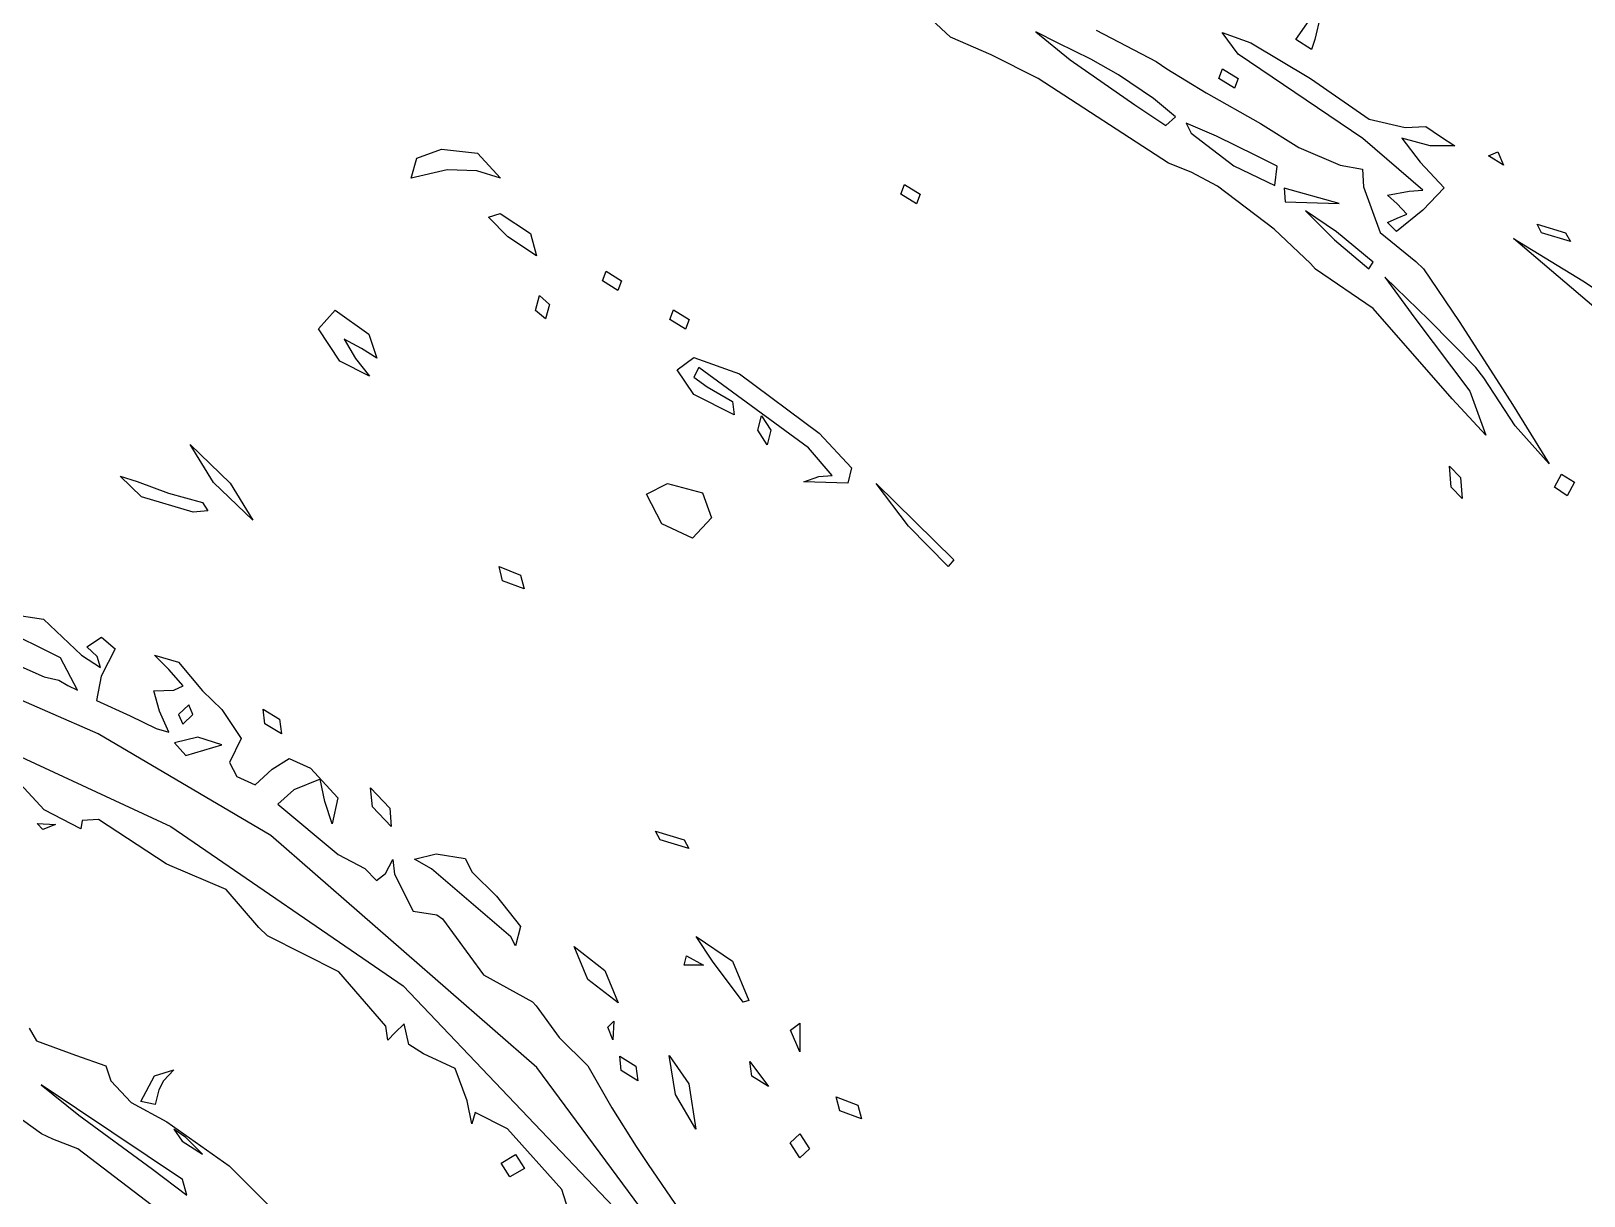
# Model space of a CAD drawing. Extents: x -2 to 136, y 0 to 93.
# Drawn here: x 83.39 to 94.52, y 50.87 to 59.22 of the extents above; entities that cross this region are included whole.
import ezdxf

# ---------------------------------------------------------------- set-up
doc = ezdxf.new("R2010")
doc.units = 0

msp = doc.modelspace()

# ---------------------------------------------------------------- linework, layer by layer
at = {"layer": 'Image'}
for p, q in [((89.981583, 59.172845), (89.592976, 59.535482)), ((92.455288, 59.154827), (92.646598, 59.42785)), ((92.632204, 59.327361), (92.593321, 59.154827)), ((90.754012, 59.128898), (90.594743, 59.210865)), ((90.594743, 59.210865), (90.838953, 59.009994)), ((91.025667, 59.221264), (91.4559, 58.99695)), ((92.044465, 59.049311), (91.927681, 59.205494)), ((91.927681, 59.205494), (92.133322, 59.132549)), ((90.272984, 59.045633), (89.981583, 59.172845)), ((90.987543, 59.01428), (90.754012, 59.128898)), ((92.133322, 59.132549), (92.560682, 58.876776)), ((92.568821, 59.082781), (92.45528, 59.154827)), ((92.45528, 59.154827), (92.455288, 59.154827)), ((92.593321, 59.154827), (92.568821, 59.082781)), ((90.610444, 58.876247), (90.272984, 59.045633)), ((90.838953, 59.009994), (91.30336, 58.686541)), ((91.186319, 58.903579), (90.987543, 59.01428)), ((91.4559, 58.99695), (91.53274, 58.945198)), ((92.935612, 58.445903), (92.044465, 59.049311)), ((91.543112, 58.2694), (90.610444, 58.876247)), ((91.436326, 58.732737), (91.186319, 58.903579)), ((91.53274, 58.945198), (91.814127, 58.772637)), ((92.016694, 58.806874), (91.905022, 58.875877)), ((91.905022, 58.875877), (91.905024, 58.875877)), ((91.905024, 58.875877), (91.931377, 58.944907)), ((91.931377, 58.944907), (92.043047, 58.875877)), ((92.043047, 58.875877), (92.016694, 58.806874)), ((92.560682, 58.876776), (92.981255, 58.584465)), ((91.814127, 58.772637), (92.203683, 58.554435)), ((91.30336, 58.686541), (91.52556, 58.539655)), ((91.594449, 58.601901), (91.436326, 58.732737)), ((91.52556, 58.539655), (91.594449, 58.601901)), ((91.594449, 58.601901), (91.594449, 58.601901)), ((91.888118, 58.463127), (91.670183, 58.557213)), ((91.670183, 58.557213), (91.705672, 58.484664)), ((92.203683, 58.554435), (92.478341, 58.3819)), ((92.981255, 58.584465), (93.240068, 58.525013)), ((93.240068, 58.525013), (93.388877, 58.533215)), ((93.388877, 58.533215), (93.492403, 58.461752)), ((91.705672, 58.484664), (92.012151, 58.251911)), ((92.170647, 58.324115), (91.888118, 58.463127)), ((93.367203, 58.076205), (92.935612, 58.445903)), ((93.418894, 58.394468), (93.216137, 58.449032)), ((93.216137, 58.449032), (93.347314, 58.277258)), ((93.492403, 58.461752), (93.595927, 58.394468)), ((86.119147, 58.16264), (86.158792, 58.306627)), ((86.158792, 58.306627), (86.335978, 58.369624)), ((86.335978, 58.369624), (86.593238, 58.340652)), ((86.593238, 58.340652), (86.757267, 58.162984)), ((92.322838, 58.249106), (92.170647, 58.324115)), ((92.478341, 58.3819), (92.772976, 58.255033)), ((93.595927, 58.394468), (93.418894, 58.394468)), ((93.837973, 58.322898), (93.902914, 58.350018)), ((93.945078, 58.254662), (93.837973, 58.322898)), ((93.837973, 58.322898), (93.837973, 58.322898)), ((93.902914, 58.350018), (93.945078, 58.254662)), ((86.375076, 58.222569), (86.119137, 58.16264)), ((86.589507, 58.214631), (86.375076, 58.222569)), ((86.757267, 58.162984), (86.589507, 58.214631)), ((91.705743, 58.205371), (91.543112, 58.2694)), ((91.895116, 58.105491), (91.705743, 58.205371)), ((92.012151, 58.251911), (92.305561, 58.110412)), ((92.305561, 58.110412), (92.322838, 58.249106)), ((92.322838, 58.249106), (92.322838, 58.249106)), ((92.772976, 58.255033), (92.935144, 58.227685)), ((92.935144, 58.227685), (92.941912, 58.099749)), ((93.347314, 58.277258), (93.518388, 58.092764)), ((86.119137, 58.16264), (86.119147, 58.16264)), ((89.627483, 58.0476), (89.653836, 58.116629)), ((89.653836, 58.116629), (89.765508, 58.0476)), ((92.30187, 57.798204), (91.895116, 58.105491)), ((92.767732, 57.980184), (92.373085, 58.090515)), ((92.373085, 58.090515), (92.379964, 57.992275)), ((92.941912, 58.099749), (93.060273, 57.772738)), ((93.518388, 58.092764), (93.367361, 57.933379)), ((89.627486, 58.0476), (89.627483, 58.0476)), ((89.739156, 57.978597), (89.627486, 58.0476)), ((89.765508, 58.0476), (89.739156, 57.978597)), ((92.379964, 57.992275), (92.767726, 57.980105)), ((92.767726, 57.980105), (92.767732, 57.980184)), ((93.112814, 58.041197), (93.2681, 58.07046)), ((93.181828, 57.978649), (93.112814, 58.041197)), ((93.250844, 57.905572), (93.181828, 57.978649)), ((93.2681, 58.07046), (93.367203, 58.076205)), ((86.672184, 57.882404), (86.757025, 57.909726)), ((86.811214, 57.743065), (86.672184, 57.882404)), ((86.757025, 57.909726), (86.973515, 57.765792)), ((92.748388, 57.778492), (92.52617, 57.929437)), ((92.52617, 57.929437), (92.733219, 57.720125)), ((93.112814, 57.844691), (93.181828, 57.875118)), ((93.367361, 57.933379), (93.178775, 57.780976)), ((93.181828, 57.875118), (93.250844, 57.905572)), ((86.811214, 57.743038), (86.811214, 57.743065)), ((87.017001, 57.605379), (86.811214, 57.743038)), ((86.973515, 57.765792), (87.017001, 57.605379)), ((92.560682, 57.552591), (92.30187, 57.798204)), ((93.011272, 57.561746), (92.748388, 57.778492)), ((93.060273, 57.772738), (93.316569, 57.564868)), ((93.178775, 57.780976), (93.112814, 57.844691)), ((93.112814, 57.844691), (93.112814, 57.844691)), ((94.217075, 57.771587), (94.184883, 57.832745)), ((94.184883, 57.832745), (94.389615, 57.771587)), ((94.424124, 57.708484), (94.217075, 57.771587)), ((94.217075, 57.771587), (94.217075, 57.771587)), ((94.389615, 57.771587), (94.424124, 57.708484)), ((92.733219, 57.720125), (92.97856, 57.514343)), ((94.704469, 57.146695), (94.016283, 57.731317)), ((94.016283, 57.731317), (94.513596, 57.426941)), ((92.59851, 57.510761), (92.560682, 57.552591)), ((92.97856, 57.514343), (93.011272, 57.561746)), ((93.011272, 57.561746), (93.011272, 57.561746)), ((93.316569, 57.564868), (93.371645, 57.512534)), ((87.487975, 57.426915), (87.514328, 57.495918)), ((87.599648, 57.357911), (87.487975, 57.426915)), ((87.487975, 57.426915), (87.487975, 57.426915)), ((87.514328, 57.495918), (87.626, 57.426915)), ((87.626, 57.426915), (87.599648, 57.357911)), ((93.01124, 57.229936), (92.59851, 57.510761)), ((93.410412, 57.148679), (93.093383, 57.453505)), ((93.093383, 57.453505), (93.308357, 57.159368)), ((93.371645, 57.512534), (93.626108, 57.134974)), ((94.513596, 57.426941), (95.037549, 57.081343)), ((87.007807, 57.215142), (87.038242, 57.322748)), ((87.038242, 57.322748), (87.108386, 57.258507)), ((85.454934, 57.084676), (85.57277, 57.217524)), ((85.57277, 57.217524), (85.815532, 57.045068)), ((87.080283, 57.155466), (87.007807, 57.215142)), ((87.007807, 57.215142), (87.007807, 57.215142)), ((87.108386, 57.258507), (87.080283, 57.155466)), ((87.971088, 57.150875), (87.99744, 57.219905)), ((87.99744, 57.219905), (88.109113, 57.150875)), ((93.577194, 56.581466), (93.01124, 57.229936)), ((85.60728, 56.852134), (85.454934, 57.084676)), ((88.08276, 57.081872), (87.971088, 57.150875)), ((87.971088, 57.150875), (87.971088, 57.150875)), ((88.109113, 57.150875), (88.08276, 57.081872)), ((93.308357, 57.159368), (93.704173, 56.637525)), ((93.746162, 56.805779), (93.410412, 57.148679)), ((93.626108, 57.134974), (93.915665, 56.688199)), ((85.762566, 56.943627), (85.637712, 57.010329)), ((85.637712, 57.010329), (85.718449, 56.872296)), ((85.815532, 57.045068), (85.873384, 56.874598)), ((85.718449, 56.872296), (85.818771, 56.743655)), ((85.873384, 56.874598), (85.762566, 56.943627)), ((88.022851, 56.789587), (88.143633, 56.877799)), ((88.143633, 56.877799), (88.470798, 56.760867)), ((85.818771, 56.743655), (85.60728, 56.852187)), ((85.60728, 56.852187), (85.60728, 56.852134)), ((88.143633, 56.612237), (88.022851, 56.789587)), ((88.179511, 56.805674), (88.143633, 56.736644)), ((88.964319, 56.23047), (88.179511, 56.805674)), ((88.470798, 56.760867), (89.040845, 56.336198)), ((93.802976, 56.73212), (93.746162, 56.805779)), ((88.143633, 56.736644), (88.238706, 56.667641)), ((88.238706, 56.667641), (88.419696, 56.564109)), ((93.704173, 56.637525), (93.816565, 56.322651)), ((94.027279, 56.388268), (93.802976, 56.73212)), ((93.915665, 56.688199), (94.007734, 56.541884)), ((88.432902, 56.466849), (88.143633, 56.612237)), ((88.419696, 56.564109), (88.432902, 56.466849)), ((93.816565, 56.322651), (93.577194, 56.581466)), ((94.007734, 56.541884), (94.270627, 56.116779)), ((88.601785, 56.357153), (88.62891, 56.460684)), ((88.62891, 56.460684), (88.69576, 56.357153)), ((88.668637, 56.253648), (88.601785, 56.357153)), ((88.601785, 56.357153), (88.601785, 56.357153)), ((88.69576, 56.357153), (88.668637, 56.253648)), ((89.040845, 56.336198), (89.272338, 56.08827)), ((94.027298, 56.388188), (94.027279, 56.388268)), ((94.270627, 56.116779), (94.027298, 56.388188)), ((84.702062, 55.984011), (84.535221, 56.254256)), ((84.535221, 56.254256), (84.822542, 55.97819)), ((89.133536, 56.032585), (88.964319, 56.23047)), ((89.272338, 56.08827), (89.247894, 55.978137)), ((93.568323, 55.949536), (93.558163, 56.100428)), ((93.558163, 56.100428), (93.637329, 56.018566)), ((84.186337, 55.881565), (84.032204, 56.029493)), ((84.032204, 56.029493), (84.155632, 55.989594)), ((84.155632, 55.989594), (84.378784, 55.906859)), ((84.983958, 55.71459), (84.702062, 55.984011)), ((84.702062, 55.984011), (84.702062, 55.984011)), ((84.822542, 55.97819), (84.983958, 55.71459)), ((87.804936, 55.899483), (87.953837, 55.977053)), ((87.953837, 55.977053), (88.205993, 55.908122)), ((88.930601, 55.988324), (89.039799, 56.026768)), ((88.930601, 55.988192), (88.930601, 55.988324)), ((89.247894, 55.978137), (88.930601, 55.988192)), ((89.039799, 56.026768), (89.133536, 56.032585)), ((89.682511, 55.669607), (89.448556, 55.976947)), ((89.448556, 55.976947), (90.007075, 55.429445)), ((93.637329, 56.018566), (93.647489, 55.867674)), ((94.309097, 55.949536), (94.359724, 56.043327)), ((94.359724, 56.043327), (94.454163, 55.984699)), ((94.454163, 55.984699), (94.400722, 55.887756)), ((84.555165, 55.771895), (84.186337, 55.881565)), ((84.186337, 55.881565), (84.186337, 55.881565)), ((84.378784, 55.906859), (84.623795, 55.838914)), ((87.915081, 55.687652), (87.804936, 55.899483)), ((88.205993, 55.908122), (88.270408, 55.729059)), ((93.647489, 55.867674), (93.568323, 55.949536)), ((93.568323, 55.949536), (93.568323, 55.949536)), ((94.400722, 55.887756), (94.309097, 55.949536)), ((94.309097, 55.949536), (94.309097, 55.949536)), ((84.662104, 55.779893), (84.555165, 55.771895)), ((84.623795, 55.838914), (84.662104, 55.779893)), ((88.13294, 55.583727), (87.915081, 55.687652)), ((87.915081, 55.687652), (87.915081, 55.687652)), ((88.270408, 55.729059), (88.13294, 55.583727)), ((89.965909, 55.382472), (89.682511, 55.669607)), ((89.682511, 55.669607), (89.682511, 55.669607)), ((90.007075, 55.429445), (89.965909, 55.382472)), ((86.773188, 55.279215), (86.748106, 55.380947)), ((86.748106, 55.380947), (86.901953, 55.320543)), ((86.901953, 55.320543), (86.928311, 55.222429)), ((86.928311, 55.222429), (86.773178, 55.279215)), ((86.773178, 55.279215), (86.773188, 55.279215)), ((83.066288, 55.066675), (83.484925, 55.005689)), ((83.484925, 55.005689), (83.756368, 54.74698)), ((83.60658, 54.728089), (83.161673, 54.94838)), ((83.795616, 54.805902), (83.899142, 54.874932)), ((83.899142, 54.874932), (83.998553, 54.791536)), ((83.071635, 54.774152), (83.489679, 54.591299)), ((83.756368, 54.74698), (83.893046, 54.658027)), ((83.868705, 54.736899), (83.795616, 54.805902)), ((83.998553, 54.791536), (83.89729, 54.596935)), ((84.382147, 54.642972), (84.278623, 54.745921)), ((84.278623, 54.745921), (84.451163, 54.696074)), ((83.87656, 54.183828), (82.682307, 54.704435)), ((83.727362, 54.495732), (83.60658, 54.728089)), ((83.893046, 54.658027), (83.868705, 54.736899)), ((84.485673, 54.527984), (84.382147, 54.642972)), ((84.451163, 54.696074), (84.623705, 54.492107)), ((83.489679, 54.591299), (83.593332, 54.567222)), ((83.593332, 54.567222), (83.657581, 54.529757)), ((83.657581, 54.529757), (83.727362, 54.495732)), ((83.89729, 54.596935), (83.864143, 54.421043)), ((84.416656, 54.495388), (84.485673, 54.527984)), ((83.864143, 54.421043), (84.106083, 54.312085)), ((84.275623, 54.491955), (84.416656, 54.495388)), ((84.315887, 54.344734), (84.275623, 54.491955)), ((84.623705, 54.492107), (84.761736, 54.357355)), ((82.605277, 54.350165), (84.395848, 53.519271)), ((84.106083, 54.312085), (84.292122, 54.221253)), ((84.381681, 54.195853), (84.315887, 54.344734)), ((84.524339, 54.39183), (84.45125, 54.322827)), ((84.45125, 54.322827), (84.481688, 54.253797)), ((84.481688, 54.253797), (84.554776, 54.322827)), ((84.554776, 54.322827), (84.524339, 54.39183)), ((84.554776, 54.322827), (84.554776, 54.322827)), ((84.761736, 54.357355), (84.900009, 54.149627)), ((85.069562, 54.256258), (85.058699, 54.359878)), ((85.058699, 54.359878), (85.174541, 54.287822)), ((85.111782, 53.456608), (83.87656, 54.183828)), ((84.292122, 54.221253), (84.381681, 54.195853)), ((85.06957, 54.256258), (85.069562, 54.256258)), ((85.188458, 54.182651), (85.06957, 54.256258)), ((85.174541, 54.287822), (85.188458, 54.182651)), ((84.589233, 54.160241), (84.422341, 54.117844)), ((84.422341, 54.117844), (84.503013, 54.028161)), ((84.503013, 54.028161), (84.761778, 54.105895)), ((84.761778, 54.105895), (84.589233, 54.160241)), ((84.761778, 54.105895), (84.761778, 54.105895)), ((84.900009, 54.149627), (84.81756, 53.977758)), ((84.81756, 53.977758), (84.869323, 53.877957)), ((85.12254, 53.929709), (85.243317, 54.006782)), ((85.243317, 54.006782), (85.396119, 53.937779)), ((83.489033, 53.639515), (83.288702, 53.85724)), ((84.869323, 53.877957), (85.000889, 53.819219)), ((85.000889, 53.819219), (85.12254, 53.929709)), ((85.46615, 53.858189), (85.277009, 53.782575)), ((85.396119, 53.937779), (85.593225, 53.724922)), ((85.500047, 53.698358), (85.46615, 53.858189)), ((85.277009, 53.782575), (85.163913, 53.678699)), ((85.840703, 53.661713), (85.826018, 53.796571)), ((85.826018, 53.796571), (85.965903, 53.650733)), ((83.750879, 53.502877), (83.489033, 53.639515)), ((85.163913, 53.678699), (85.595725, 53.318893)), ((85.553114, 53.539582), (85.500047, 53.698358)), ((85.593225, 53.724922), (85.553114, 53.539582)), ((85.840705, 53.661846), (85.840703, 53.661713)), ((85.974303, 53.519983), (85.840705, 53.661846)), ((85.965903, 53.650733), (85.974303, 53.519983)), ((83.437575, 53.540561), (83.569853, 53.535004)), ((83.437575, 53.540455), (83.437575, 53.540561)), ((83.47927, 53.498757), (83.437575, 53.540455)), ((83.569853, 53.535004), (83.47927, 53.498757)), ((83.761183, 53.563526), (83.750879, 53.502877)), ((83.877888, 53.570141), (83.761183, 53.563526)), ((84.363904, 53.252509), (83.877888, 53.570141)), ((84.395848, 53.519271), (86.060164, 52.378195)), ((87.019596, 51.794035), (85.111782, 53.456608)), ((87.902074, 53.424329), (87.867565, 53.487432)), ((87.867565, 53.487432), (88.074614, 53.424329)), ((88.106805, 53.363191), (87.902074, 53.424329)), ((87.902074, 53.424329), (87.902074, 53.424329)), ((88.074614, 53.424329), (88.106805, 53.363191)), ((85.595725, 53.318893), (85.785516, 53.21859)), ((86.142155, 53.285053), (86.297442, 53.324687)), ((86.297442, 53.324687), (86.504491, 53.290609)), ((84.39015, 53.240338), (84.363904, 53.252509)), ((84.792208, 53.068915), (84.39015, 53.240338)), ((85.785516, 53.21859), (85.870852, 53.132309)), ((85.870852, 53.132309), (85.935016, 53.184062)), ((85.935016, 53.184062), (85.987143, 53.284795)), ((85.987143, 53.284795), (85.99918, 53.177447)), ((86.262932, 53.216155), (86.142155, 53.285053)), ((86.832317, 52.729852), (86.262932, 53.216155)), ((86.504491, 53.290609), (86.556254, 53.193031)), ((86.556254, 53.193031), (86.728794, 53.021978)), ((85.99918, 53.177447), (86.133286, 52.912523)), ((85.025819, 52.795574), (84.792208, 53.068915)), ((86.728794, 53.021978), (86.901336, 52.803856)), ((86.133286, 52.912523), (86.302, 52.886459)), ((86.302, 52.886459), (86.343664, 52.858836)), ((86.343664, 52.858836), (86.635433, 52.457252)), ((85.089459, 52.736519), (85.025819, 52.795574)), ((85.600452, 52.479973), (85.089459, 52.736519)), ((86.901336, 52.803856), (86.866827, 52.664341)), ((86.866827, 52.664341), (86.832317, 52.729852)), ((86.832317, 52.729852), (86.832317, 52.729852)), ((87.383592, 52.423703), (87.285289, 52.661722)), ((87.285289, 52.661722), (87.505864, 52.488288)), ((88.276366, 52.554592), (88.160812, 52.733265)), ((88.160812, 52.733265), (88.42016, 52.556603)), ((88.212642, 52.525858), (88.074609, 52.525858)), ((88.074609, 52.525858), (88.074614, 52.525858)), ((88.074614, 52.525858), (88.091865, 52.593803)), ((88.091865, 52.593803), (88.212642, 52.525858)), ((88.496719, 52.261275), (88.276366, 52.554592)), ((88.42016, 52.556603), (88.537473, 52.273579)), ((85.936124, 52.090593), (85.600452, 52.479973)), ((86.635433, 52.457252), (86.987024, 52.264794)), ((87.60105, 52.258064), (87.383592, 52.423703)), ((87.383592, 52.423703), (87.383592, 52.423703)), ((87.505864, 52.488288), (87.60105, 52.258064)), ((86.060164, 52.378195), (87.660489, 50.697431)), ((86.987024, 52.264794), (87.013655, 52.235558)), ((87.013655, 52.235558), (87.179688, 52.009498)), ((88.537473, 52.273579), (88.496719, 52.261143)), ((88.496719, 52.261143), (88.496719, 52.261275)), ((83.381441, 52.076649), (83.432947, 51.985501)), ((85.949965, 51.990762), (85.936124, 52.090593)), ((86.068351, 52.107381), (86.004083, 52.045296)), ((86.102121, 51.959042), (86.068351, 52.107381)), ((87.52793, 52.083476), (87.569631, 52.125174)), ((87.56418, 51.992882), (87.52793, 52.083476)), ((87.52793, 52.083476), (87.52793, 52.083476)), ((87.569631, 52.125174), (87.56418, 51.992882)), ((88.834851, 52.060457), (88.902809, 52.112236)), ((88.902809, 52.112236), (88.902809, 51.905173)), ((83.432947, 51.985501), (83.713836, 51.881519)), ((86.004083, 52.045296), (85.949965, 51.990762)), ((86.205655, 51.892896), (86.102121, 51.959042)), ((87.179688, 52.009498), (87.384362, 51.807198)), ((88.902809, 51.905173), (88.834851, 52.060457)), ((88.834851, 52.060457), (88.834851, 52.060457)), ((83.713836, 51.881519), (83.929588, 51.806113)), ((86.432376, 51.787695), (86.205655, 51.892896)), ((87.623169, 51.77185), (87.612306, 51.87547)), ((87.612306, 51.87547), (87.728148, 51.803415)), ((88.013125, 51.599765), (87.966241, 51.880712)), ((87.966241, 51.880712), (88.108216, 51.676441)), ((83.929588, 51.806113), (83.967217, 51.697793)), ((84.280338, 51.7342), (84.416746, 51.777909)), ((84.416746, 51.777909), (84.343652, 51.698216)), ((86.519874, 51.556426), (86.432376, 51.787695)), ((88.619036, 49.629654), (87.019596, 51.794035)), ((87.384362, 51.807198), (87.556899, 51.505679)), ((87.623177, 51.77185), (87.623169, 51.77185)), ((87.742065, 51.698243), (87.623177, 51.77185)), ((87.728148, 51.803415), (87.742065, 51.698243)), ((88.559113, 51.731078), (88.545196, 51.836276)), ((88.545196, 51.836276), (88.677993, 51.657471)), ((83.469052, 51.317984), (82.893177, 51.733723)), ((84.479399, 50.991065), (83.46697, 51.668927)), ((83.46697, 51.668927), (83.737315, 51.45181)), ((83.967217, 51.697793), (84.112716, 51.542509)), ((84.181585, 51.549838), (84.280338, 51.7342)), ((84.310273, 51.633949), (84.284608, 51.529307)), ((84.343652, 51.698216), (84.310273, 51.633949)), ((88.108216, 51.676441), (88.157495, 51.353041)), ((88.677993, 51.657471), (88.559105, 51.731078)), ((88.559105, 51.731078), (88.559113, 51.731078)), ((84.112716, 51.542509), (84.368081, 51.405984)), ((84.284608, 51.529307), (84.181585, 51.549944)), ((84.181585, 51.549944), (84.181585, 51.549838)), ((86.552619, 51.391882), (86.519874, 51.556426)), ((88.157495, 51.353041), (88.013125, 51.599765)), ((88.013125, 51.599765), (88.013125, 51.599765)), ((89.18876, 51.483507), (89.163677, 51.585213)), ((89.163677, 51.585213), (89.31753, 51.524835)), ((89.31753, 51.524835), (89.343887, 51.426721)), ((83.737315, 51.45181), (84.263857, 51.067239)), ((84.368081, 51.405984), (84.813568, 51.090099)), ((86.577199, 51.472342), (86.552619, 51.391882)), ((86.808545, 51.353838), (86.577199, 51.472342)), ((87.556899, 51.505679), (87.729444, 51.227735)), ((89.343887, 51.426721), (89.188749, 51.483507)), ((89.188749, 51.483507), (89.18876, 51.483507)), ((83.55165, 51.279805), (83.469052, 51.317984)), ((84.503013, 51.293166), (84.416743, 51.353405)), ((84.416743, 51.353405), (84.476952, 51.267237)), ((84.623795, 51.172411), (84.503013, 51.293166)), ((87.198072, 50.920554), (86.808545, 51.353838)), ((88.833795, 51.254034), (88.902809, 51.31899)), ((88.902809, 51.31899), (88.971831, 51.211384)), ((83.730791, 51.211731), (83.55165, 51.279805)), ((84.437256, 50.672269), (83.730791, 51.211731)), ((84.476952, 51.267237), (84.62379, 51.172516)), ((87.729444, 51.227735), (87.815712, 51.099677)), ((88.902809, 51.146455), (88.833795, 51.254034)), ((88.833795, 51.254034), (88.833795, 51.254034)), ((88.971831, 51.211384), (88.902809, 51.146455)), ((84.263857, 51.067239), (84.510169, 50.879689)), ((84.62379, 51.172516), (84.623795, 51.172411)), ((84.813568, 51.090099), (85.813353, 50.09315)), ((86.763304, 51.109784), (86.86643, 51.171564)), ((86.824755, 51.01159), (86.763304, 51.109784)), ((86.763304, 51.109784), (86.763304, 51.109784)), ((86.931375, 51.070202), (86.824755, 51.01159)), ((86.86643, 51.171564), (86.931375, 51.070202)), ((87.815712, 51.099677), (88.626656, 49.921647)), ((84.510169, 50.879689), (84.479399, 50.991065)), ((84.479399, 50.991065), (84.479399, 50.991065)), ((87.245019, 50.769345), (87.198072, 50.920554))]:
    msp.add_line(p, q, dxfattribs=at)

doc.saveas('drawing.dxf')
